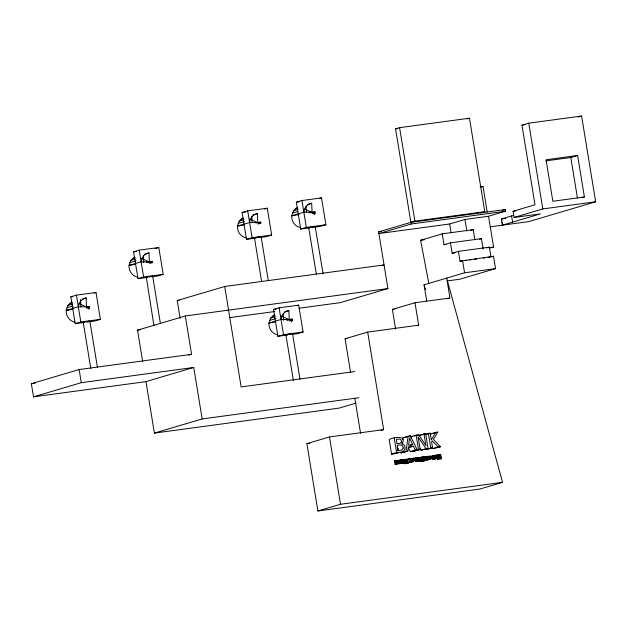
<?xml version="1.0" encoding="UTF-8"?>
<svg xmlns="http://www.w3.org/2000/svg" width="627" height="627" viewBox="0 0 627 627"><rect width="100%" height="100%" fill="white"/><g stroke="black" fill="none" stroke-linecap="round" stroke-linejoin="round"><path stroke-width="0.94" d="M405.23 461.433L405.175 459.944L407.236 459.473L407.652 462.036L406.508 462.373L406.084 459.818L407.236 459.473M420.631 459.897L420.592 457.459L423.437 456.887L423.923 459.834L422.371 460.226L421.947 457.671L423.1 457.326L423.515 459.889L422.026 460.085L422.183 457.451L423.1 457.326M402.369 463.337L401.954 463.392L403.514 462.992L403.639 462.028L404.799 461.872L405.653 462.702L404.086 459.513L402.44 459.92L402.197 461.652M407.832 451.181L400.974 452.921L407.832 451.181L408.373 446.918L413.483 446.228L415.372 450.162L417.245 449.904L410.332 435.836L403.083 437.638L402.816 439.543M418.35 460.218L417.817 461.245L419.377 460.853L419.502 459.881L420.662 459.724L421.516 460.563L419.949 457.365L418.295 457.773L417.943 460.375M434.323 459.011L435.475 458.674L434.989 455.727L433.845 456.072L434.323 459.011L436.572 458.525L436.698 457.553L437.858 457.397L438.712 458.235L437.144 455.037L435.491 455.445L437.144 455.037M402.158 444.324L402.424 442.411M403.584 459.575L403.106 463.055L403.514 462.992M406.037 451.424L408.138 436.133M419.447 457.428L418.969 460.908L419.377 460.853M436.643 455.1L436.165 458.58L436.572 458.525M74.981 322.145A10.494 9.483 73.5 0 1 66.243 310.389L67.928 305.42L71.713 302.175M72.724 308.46L73.077 306.721M68.077 310.404L66.243 310.389L78.336 306.799C78.657 302.52 81.823 298.523 86.181 297.903L86.471 306.901L89.536 306.376L89.59 307.732L88.681 309.346M134.499 257.188L130.714 260.432L129.037 265.393A10.494 9.483 73.5 0 0 137.775 277.158M135.408 264.296L129.037 265.393L141.13 261.812C141.443 257.532 144.618 253.535 148.975 252.916L149.359 261.882L147.423 262.462M242.978 217.875L239.193 221.127L237.515 226.088A10.494 9.483 73.5 0 0 246.246 237.852M243.887 224.991L237.515 226.088L249.601 222.507C249.922 218.227 253.089 214.23 257.446 213.611L257.736 222.609M274.399 314.84L270.613 318.085L268.936 323.046A10.494 9.483 73.5 0 0 277.667 334.81M297.214 207.568L293.428 210.813L291.751 215.782A10.494 9.483 73.5 0 0 300.482 227.538M275.308 321.949L268.936 323.046L281.029 319.464C281.343 315.185 284.517 311.188 288.875 310.569L289.259 319.535L287.323 320.115M299.032 214.528L291.751 215.782L303.844 212.192C304.158 207.913 307.332 203.924 311.69 203.297L312.074 212.271L310.13 212.843M411.696 458.486L410.614 459.215L411.696 458.478L413.169 460.806L411.383 462.115L413.224 461.597L414.126 458.149L412.558 458.549L412.135 460.61L411.375 459.379M413.71 458.204L413.287 460.273L412.143 458.415L408.099 459.152L408.169 459.544L410.34 459.066L410.818 462.005L411.226 461.95L410.74 459.011L411.759 458.87M404.705 462.358L404.728 459.607L407.581 459.035L408.538 463.087L407.001 463.478L406.876 462.718L408.028 462.373L408.153 463.141L407.001 463.478M410.544 458.823L412.017 461.143L411.32 461.699M426.031 457.992L426.321 456.683L428.029 456.268L428.578 459.607L427.018 459.999L426.705 458.086M425.835 459.223L427.23 458.846L427.7 456.785L428.17 459.662L427.018 459.999M412.339 461.448L411.383 462.115M397.824 450.594L398.074 448.791L397.228 447.004M90.813 368.637L83.219 322.254L86.22 321.541L89.857 321.134L97.451 367.516M153.921 325.585L146.295 277.118L152.651 276.146L160.402 323.493M152.62 276.201L149.649 276.86M261.6 281.445L254.484 237.962L257.485 237.249L261.122 236.841L268.246 280.324M261.122 236.841L259.743 237.249M316.314 274.03L308.719 227.648L315.169 226.512L323.117 273.881M293.342 380.338L285.904 334.92L288.906 334.207L292.55 333.799L299.988 379.217M314.182 214.747L315.099 213.125L315.036 211.769L309.182 212.78M291.367 322.012L292.284 320.397L292.221 319.041L286.367 320.044M431.838 447.192L433.171 448.564L440.538 446.753L433.351 439.425L437.811 432.121L435.647 432.411L431.274 439.903L430.169 433.155L425.02 434.393M427.912 456.66L429.236 456.338M398.372 452.623L396.648 453.439L391.577 454.199L389.179 439.519C392.839 437.207 407.871 434.934 401.868 443.657C404.619 444.034 405.747 447.49 404.595 449.771C401.719 453.901 395.48 451.675 391.577 454.199M410.873 222.326L505.174 209.559L505.448 211.236L488.543 216.252L464.952 219.45L449.637 223.988L378.92 233.557L411.147 224.004L395.566 128.856L399.595 127.665L469.474 118.205L484.781 211.675L480.752 212.867M467.06 118.918L469.474 118.205M513.435 215.398L501.334 218.988L502.345 225.164L540.38 213.885L514.093 217.444L513.082 211.268L534.996 204.77L521.962 125.196L528.765 123.182L581.605 116.026L595.65 201.776L528.812 221.597L490.181 226.825M254.868 238.221L246.474 239.357L242.085 212.514L247.696 210.852L267.274 208.203L271.663 235.039L266.052 236.708L261.388 237.335M264.461 209.034L267.274 208.203M578.204 117.037L581.605 116.026M252.767 214.998L257.446 213.611M310.036 227.781L300.709 229.043L296.32 202.207L301.932 200.546L321.51 197.889L325.899 224.732L320.287 226.394L314.691 227.154M240.87 219.215L243.652 218.392M146.389 277.526L138.003 278.662L133.606 251.827L139.218 250.157L158.796 247.508L163.192 274.352L157.573 276.013L151.985 276.773M239.193 221.127L243.817 219.756M319.637 198.445L321.51 197.889M238.048 223.471L244.522 221.55M155.049 248.621L158.796 247.508M307.434 204.535L311.69 203.297M295.113 208.909L297.888 208.086M144.719 254.154L148.975 252.916M132.399 258.528L135.173 257.705M293.428 210.813L298.052 209.442M130.714 260.432L135.346 259.061M258.959 222.624L260.801 222.076L260.856 223.439L257.768 223.972M292.284 213.156L297.833 211.511M129.57 262.776L136.051 260.856M313.194 212.318L315.036 211.769M312.003 213.666L315.099 213.125M150.488 261.929L152.322 261.388L152.385 262.744L149.297 263.277M246.474 239.357L252.093 237.688L271.663 235.039M84.535 322.388L75.209 323.65L70.812 296.814L76.431 295.145L96.002 292.495L100.398 319.339L94.787 321L87.325 322.012M300.709 229.043L306.329 227.382L325.899 224.732M138.003 278.662L143.614 277.001L163.192 274.352M94.136 293.052L96.002 292.495M82.443 299.016L86.181 297.903M69.605 303.515L72.387 302.692M67.928 305.42L72.552 304.048M545.937 160.873L570.797 157.51L577.608 155.488L584.403 196.988L581.848 197.74M66.775 307.763L72.332 306.117M481.685 186.917L483.033 186.517L487.195 211.934M87.694 306.924L89.536 306.376M86.502 308.272L89.59 307.732M298.938 308.249L340.461 302.622L387.925 288.553L378.645 231.88L414.902 221.135L484.781 211.675M75.209 323.65L80.828 321.988L100.398 319.339M180.184 318.524L177.237 300.56L224.701 286.484L384.053 264.915L382.196 265.472M502.407 210.382L505.174 209.559M428.797 283.412L420.623 240.251L442.223 233.847L473.213 229.654L474.851 239.647M470.399 230.485L473.213 229.654M514.093 217.444L542.81 208.932L595.65 201.776M142.713 361.771L137.54 330.147L185.31 315.977L387.925 288.553M442.223 233.847L444.01 244.749L450.46 242.837L481.45 238.644L483.143 249.005M226.7 310.678L228.573 310.122M479.608 239.185L481.45 238.644M450.46 242.837L452.153 253.198L458.392 251.349L489.381 247.156L490.988 257.007M287.221 335.053L277.902 336.315L273.505 309.479L279.117 307.81L298.695 305.161L303.092 332.004L297.472 333.666L292.817 334.301M486.709 247.947L489.381 247.156M145.966 381.624L154.399 433.1L202.168 418.938L193.735 367.461L145.966 381.624L33.505 396.844L31.35 383.7L79.12 369.538L191.588 354.318L185.31 315.977M488.543 216.252L493.598 247.148L489.718 247.986M296.822 305.717L298.695 305.161M284.619 311.807L288.875 310.569M272.298 316.18L275.073 315.357M458.392 251.349L460.006 261.2L493.52 256.255L495.549 268.615L459.787 279.219L447.2 280.92M270.613 318.085L275.237 316.713M269.469 320.428L275.943 318.508M491.834 256.757L493.52 256.255M290.379 319.582L292.221 319.041M289.196 320.93L292.284 320.397M33.505 396.844L81.275 382.682L193.735 367.461M426.713 300.929L424.079 284.815L464.56 272.808L495.549 268.615M188.774 355.148L191.588 354.318M277.902 336.315L283.514 334.653L303.092 332.004M395.598 329.073L392.384 309.448L414.988 302.747L449.943 298.013L446.683 278.114L502.525 482.343L479.921 489.044L317.897 510.974L306.877 443.657L329.481 436.948L383.653 429.62L367.681 332.083L418.664 325.178L414.988 302.747M447.223 298.82L449.034 298.287M350.611 372.579L345.077 338.784L367.681 332.083M416.853 325.711L418.664 325.178M356.128 403.075L339.27 408.075L154.399 433.1M380.942 430.42L383.653 429.62M405.277 437.34L410.332 435.836M411.351 438.391L411.053 436.557L418.632 434.715L425.921 445.609L424.017 433.986L425.678 433.759L428.084 448.438L421.031 450.21L419.965 448.626M414.416 435.969L417.794 434.966M424.017 433.986L418.954 435.483L425.678 433.759M426.799 434.15L430.169 433.155M435.647 432.411L430.592 433.915L432.034 433.719M432.755 433.618L437.811 432.121M410.191 445.374L412.715 444.621L409.517 437.983L408.592 445.186L412.715 444.621M413.483 446.228L408.428 447.725L410.309 451.659L417.245 449.904M410.309 451.659L415.372 450.162M420.176 449.512L413.452 451.236L420.176 449.512L418.099 436.854L426.086 448.713L428.084 448.438M421.031 450.21L426.086 448.713M432.575 447.835L425.733 449.575L432.575 447.835L431.611 441.964L432.238 440.899L438.234 447.067L440.538 446.753M433.171 448.564L438.234 447.067M395.527 464.262L395.12 464.317L394.571 460.978L395.723 460.641L396.342 461.895L397.737 461.707L397.526 460.398L397.933 460.343L398.474 463.674L396.922 464.074L396.656 462.444L397.808 462.099L398.074 463.729L398.474 463.674M394.571 460.978L396.131 460.586M397.737 461.707L396.593 462.044L396.374 460.735L397.526 460.398M396.374 460.735L397.933 460.343M399.509 461.472L399.869 463.674L399.462 463.729L398.913 460.39L402.275 459.756L402.816 463.087L401.264 463.486L400.786 460.547L401.931 460.202L402.416 463.141L402.816 463.087M398.913 460.39L402.275 459.756M404.086 459.513L402.44 459.92M399.846 461.793L397.549 462.287L399.846 461.793L399.916 462.201L397.612 462.695L399.916 462.201M408.169 459.544L410.34 459.066M409.596 459.348L410.74 459.011M414.126 458.149L412.558 458.549M415.732 461.527L415.325 461.582L414.776 458.243L415.928 457.906L418.138 457.608L418.679 460.947L417.127 461.339L416.649 458.4L417.794 458.055L418.28 461.002L418.679 460.947M395.12 464.317L396.672 463.925L396.405 462.287L397.808 462.099M403.474 461.848L404.627 461.503L403.898 459.999L403.686 461.637L404.627 461.503M417.794 458.055L415.246 458.588L416.649 458.4M414.776 458.243L418.138 457.608M404.799 461.872L403.647 462.209L404.078 463.102L405.653 462.702M419.949 457.365L418.295 457.773M399.462 463.729L401.014 463.337L400.535 460.39L401.931 460.202M423.437 456.887L420.592 457.459M404.901 462.985L404.642 463.8L404.454 462.648L405.857 462.013L405.881 459.27M415.709 459.646L413.412 460.14L415.709 459.646L415.779 460.053L413.475 460.547L415.779 460.053M425.2 460.249L424.275 456.958L425.976 456.542L427.042 458.298L427.465 456.346L428.029 456.268M404.078 463.102L405.23 462.765M425.976 456.542L424.275 456.958M412.017 461.143L413.169 460.806M424.73 457.373L425.874 457.028L427.23 458.846M404.642 463.8L406.178 463.408L406.053 462.64L408.028 462.373M409.188 459.403L409.666 462.35L411.226 461.95M432.685 457.734L432.928 459.199L432.52 459.254L431.972 455.923L435.334 455.28L435.875 458.619L435.475 458.674M419.338 459.701L420.49 459.356L419.761 457.851L419.549 459.489L420.49 459.356M420.662 459.724L419.51 460.061L419.941 460.955L421.516 460.563M415.325 461.582L416.877 461.19L416.399 458.243M437.905 456.848L437.787 455.131L440.632 454.559L441.596 458.611L440.06 459.003L439.935 458.243L441.087 457.898L441.596 458.611M440.632 454.559L437.787 455.131M419.941 460.955L421.093 460.618M440.295 454.998L438.234 455.468L440.295 454.998L440.71 457.561L439.566 457.898L439.143 455.343M431.752 457.663L432.904 457.318L431.823 458.063L431.752 457.475L432.904 457.318M422.739 460.571L423.891 460.226L424.017 460.994L422.864 461.331L422.739 460.571L421.422 460.751M420.482 460.484L420.505 461.652L422.042 461.26L421.916 460.492L423.891 460.226M424.824 460.296L426.352 459.904L425.874 457.028M420.505 461.652L422.042 461.26M423.923 459.834L424.401 460.939L422.864 461.331M436.533 457.373L437.685 457.028L436.956 455.523L436.745 457.161L437.685 457.028M437.858 457.397L436.706 457.734L437.137 458.627L438.712 458.235M432.52 459.254L434.072 458.862L433.594 455.915L434.989 455.727M437.959 458.509L437.701 459.325L437.513 458.172L438.916 457.538L438.939 454.794M437.137 458.627L438.289 458.29M437.701 459.325L439.237 458.933L439.112 458.172L441.087 457.898M317.897 510.974L340.5 504.273L502.525 482.343M428.515 456.73C430.24 456.19 430.451 460.093 428.594 459.27M313.978 226.943L312.356 227.24M88.47 321.541L85.985 321.988M291.163 334.207L289.541 334.512M255.871 222.93L260.801 222.076M146.467 262.392L152.322 261.388M66.243 310.389L72.622 309.291M257.25 237.688L255.087 237.962M395.566 128.856L397.51 128.59M521.962 125.196L524.846 124.804M577.608 155.488L546.046 159.767L552.842 201.259L584.403 196.988M296.32 202.207L299.118 201.831M242.085 212.514L245.808 212.012M480.125 186.917L483.033 186.517M133.606 251.827L136.404 251.443M411.147 224.004L505.448 211.236M513.082 211.268L515.896 210.891M378.645 231.88L381.522 231.496M501.334 218.988L505.527 218.431M420.623 240.251L424.495 239.726M444.01 244.749L445.946 244.483M70.812 296.814L72.677 296.563M489.828 247.657L493.598 247.148M452.153 253.198L455.061 252.806M460.006 261.2L461.942 260.934M464.85 260.542L466.786 260.283M469.686 259.892L471.622 259.625M474.529 259.233L476.465 258.967M483.245 258.05L485.18 257.791M488.088 257.399L490.024 257.133M177.237 300.56L179.173 300.294M273.505 309.479L276.303 309.095M229.404 317.662L274.791 311.517M137.54 330.147L140.424 329.755M392.384 309.448L394.273 309.197M345.077 338.784L347.005 338.517M31.35 383.7L35.23 383.175M354.623 371.56L241.144 386.922L224.701 286.484M202.168 418.938L358.965 397.714M306.877 443.657L309.777 443.258M403.083 437.638L404.54 437.434M411.053 436.557L412.731 436.329M404.728 459.607L406.429 459.379M408.099 459.152L410.991 458.76M426.321 456.683L426.877 456.605M431.972 455.923L434.182 455.617M405.175 459.944L406.084 459.818M431.823 457.882L432.975 457.726M407.652 462.036L406.163 462.232L406.327 459.599M440.71 457.561L439.221 457.757L439.378 455.124M396.672 463.925L396.272 463.98L395.723 460.641M401.014 463.337L400.614 463.392L400.065 460.053M416.877 461.19L416.477 461.245L415.928 457.906M426.352 459.904L425.427 456.621M428.17 459.662L428.578 459.607M434.072 458.862L433.672 458.917L433.124 455.578M396.922 464.074L397.33 464.019M401.264 463.486L401.672 463.431M409.666 462.35L410.074 462.295M417.127 461.339L417.535 461.284M435.013 458.917L435.42 458.862M438.618 458.423L439.935 458.243M406.178 463.408L405.606 462.311M439.237 458.933L438.665 457.835M440.06 459.003L440.256 457.804M147.941 277.118L146.005 277.267M287.84 334.771L285.904 334.92M309.918 227.593L308.719 227.648M84.41 322.2L83.219 322.254M303.844 212.192L312.074 212.271M249.601 222.507L257.838 222.577M141.13 261.812L149.359 261.882M78.336 306.799L86.573 306.869M281.029 319.464L289.259 319.535M304.604 209.081L313.845 213.117M249.538 219.019L259.609 223.424M280.959 315.984L291.03 320.389M141.059 258.332L151.138 262.737M79.104 303.68L88.344 307.724M427.975 459.223L429.754 459.591L430.2 457.467M424.079 284.815L425.365 289.517M570.797 157.51L577.436 198.038M528.765 123.182L542.81 208.932M511.585 215.947L512.596 222.123M501.647 218.956L501.937 220.728M502.227 222.491L502.517 224.254M464.952 219.45L466.849 231.034M462.538 260.448L464.56 272.808M449.637 223.988L451.056 232.68M399.595 127.665L414.902 221.135M428.39 433.398L430.796 448.07M427.152 458.274L427.426 459.944M421.657 461.315L421.744 457.122M420.764 460.837L420.889 461.597M416.109 435.06L418.515 449.739M416.986 457.945L417.261 459.615M414.557 459.803L414.627 460.39M412.464 461.362L412.535 461.778M409.251 458.807L409.313 459.207M407.197 462.279L407.385 463.431M401.123 460.093L401.531 462.601M398.694 461.95L398.764 462.538M394.234 438.014L396.64 452.694M396.781 460.68L397.189 463.188M394.979 460.923L395.19 462.232M354.882 398.654L360.58 433.422M301.932 200.546L306.329 227.382M329.481 436.948L340.5 504.273M279.117 307.81L283.514 334.653M247.696 210.852L252.093 237.688M139.218 250.157L143.614 277.001M76.431 295.145L80.828 321.988M79.12 369.538L81.275 382.682M306.109 205.93L306.384 212.287M283.302 313.202L283.608 320.373M251.874 216.244L252.148 222.593M143.403 255.55L143.708 262.721M80.569 299.573L80.883 306.885M431.047 457.882C428.876 461.903 429.095 453 431.047 457.882M431.478 457.906C430.749 462.318 426.36 455.743 430.381 456.001A1.301 1.176 73.5 0 1 431.055 456.503L431.478 457.906M403.192 448.007L402.017 449.959L398.145 450.789L397.259 445.366C399.556 444.606 403.537 444.621 403.192 448.007M401.429 441.878L400.23 443.211L396.993 443.744L396.288 439.441C398.349 438.837 402.158 438.579 401.429 441.878"/></g></svg>
